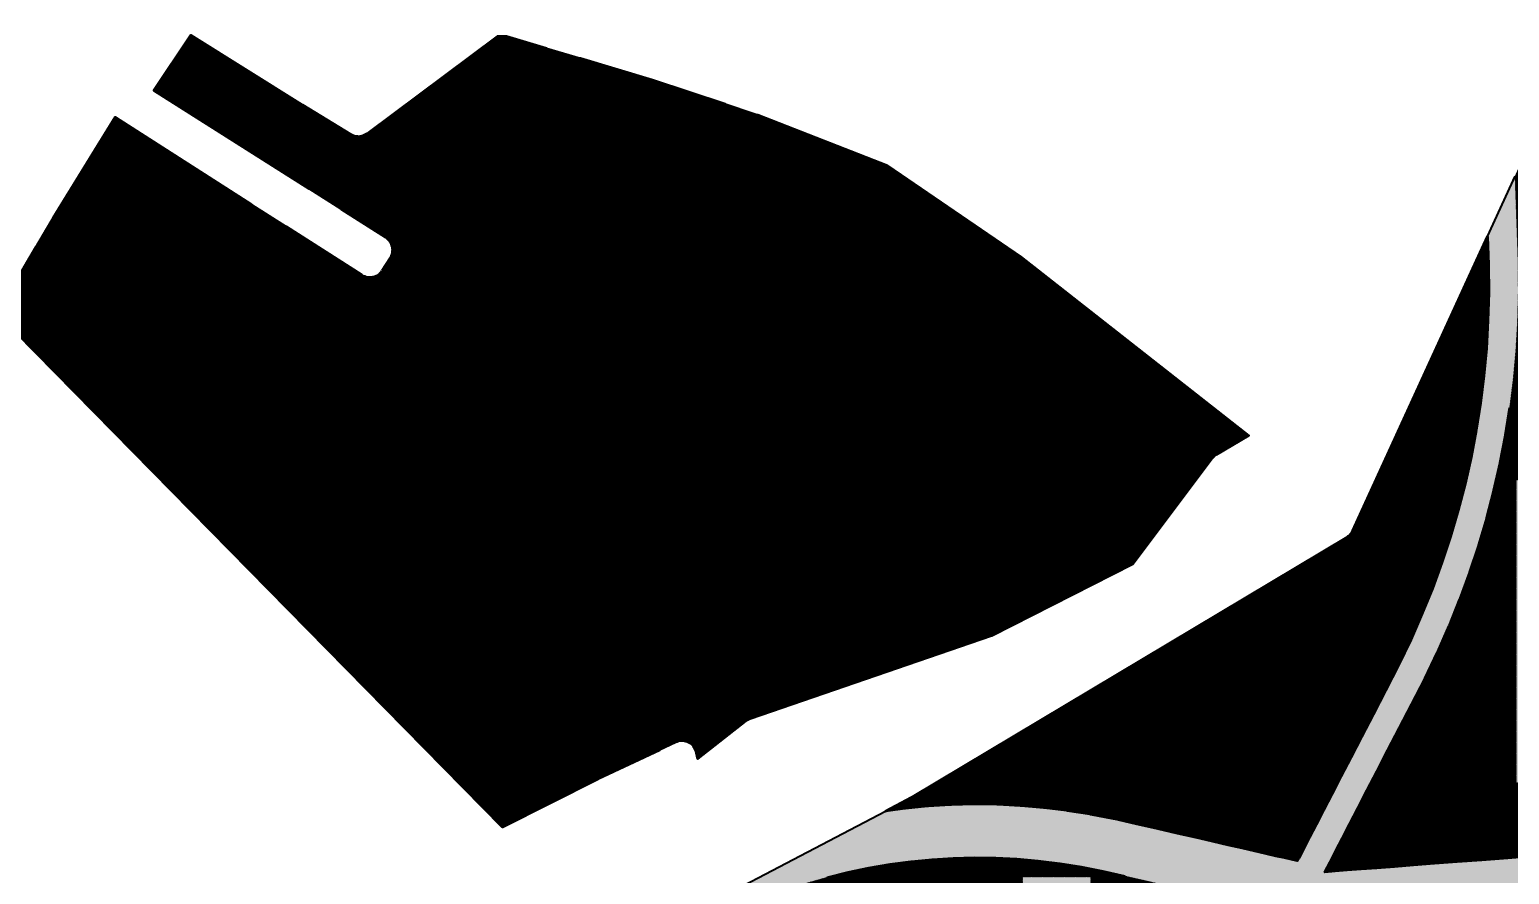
# Model space of a CAD drawing. Header units: metres. Extents: x 729358 to 733474, y 1423022 to 1426173.
# Drawn here: x 729822.1 to 730321.4, y 1425058.4 to 1425343.5 of the extents above; entities that cross this region are included whole.
import ezdxf

# ---------------------------------------------------------------- set-up
doc = ezdxf.new("R2010")
doc.units = ezdxf.units.M
for name, color, linetype in [('BOUNDARY', 7, 'Continuous'), ('GREEN_AREA', 7, 'Continuous'), ('PARCEL_BORDER', 7, 'Continuous'), ('PARCEL_M', 7, 'Continuous'), ('PARCEL_S', 7, 'Continuous'), ('ROADS_LOCAL', 7, 'Continuous')]:
    doc.layers.add(name, color=color, linetype=linetype)

msp = doc.modelspace()

# ---------------------------------------------------------------- hatches: boundary and pattern name
at = {"layer": 'BOUNDARY', "true_color": 0xdcdcdc}
h = msp.add_hatch(dxfattribs=at)
h.set_pattern_fill('SOLID')
h.paths.add_polyline_path([(731147.16, 1424721.86), (731256.16, 1424608.75), (731244.45, 1424320.13), (731216.28, 1423762.84), (731085.59, 1423834.2), (731085.45, 1423834.27), (731029.37, 1423862.74), (731029.22, 1423862.81), (730813.25, 1423963.61), (730747.11, 1423994.49), (730747.07, 1423994.51), (730733.5, 1424000.7), (730660.17, 1424039.15), (730617.42, 1424061.56), (730529.44, 1424109.24), (730310.18, 1424230.03), (730192.73, 1424303.57), (730172.54, 1424316.68), (730172.45, 1424316.74), (729875.07, 1424500.8), (729806.43, 1424543.45), (729687.49, 1424617.38), (729569.32, 1424690.82), (729612.42, 1424741.31), (729675.47, 1424785.2), (729675.56, 1424785.27), (729762.88, 1424849.07), (729816.98, 1424888.6), (729996.73, 1425019.9), (730119.82, 1425084.44), (730120.07, 1425084.58), (730266.65, 1425172.21), (730267.07, 1425172.49), (730267.45, 1425172.81), (730267.81, 1425173.17), (730268.12, 1425173.56), (730268.4, 1425173.98), (730268.63, 1425174.42), (730359.38, 1425372.62), (730359.55, 1425373.05), (730359.68, 1425373.49), (730359.77, 1425373.93), (730395.3, 1425601.1), (730395.35, 1425601.52), (730395.36, 1425601.94), (730395.34, 1425602.37), (730390.26, 1425652.75), (730458.22, 1425806.03), (730647.82, 1425710.72), (730656.83, 1425706.19), (730670.25, 1425699.44), (730680.5, 1425694.29), (730680.96, 1425694.09), (730681.44, 1425693.93), (730681.93, 1425693.82), (730682.43, 1425693.77), (730682.94, 1425693.76), (730683.44, 1425693.81), (730683.94, 1425693.9), (730684.42, 1425694.05), (730684.89, 1425694.24), (730685.33, 1425694.48), (730685.75, 1425694.77), (730686.14, 1425695.09), (730686.49, 1425695.45), (730686.81, 1425695.85), (730687.08, 1425696.27), (730728.18, 1425768.01), (730728.19, 1425768.02), (730769.13, 1425840.14), (730805.64, 1425904.46), (731213.98, 1425663.18), (731130.61, 1425526.56), (731130.37, 1425526.13), (731130.18, 1425525.67), (731130.04, 1425525.2), (731129.94, 1425524.72), (731129.89, 1425524.23), (731129.88, 1425523.74), (731129.93, 1425523.25), (731130.02, 1425522.76), (731130.16, 1425522.29), (731130.35, 1425521.83), (731130.58, 1425521.4), (731130.85, 1425520.99), (731131.17, 1425520.61), (731131.51, 1425520.26), (731131.9, 1425519.94), (731132.31, 1425519.67), (731180.61, 1425490.69), (731133.33, 1425350.71), (731133.22, 1425350.34), (731133.14, 1425349.98), (731105.49, 1425193.29), (731092.66, 1425120.94), (731092.59, 1425120.23), (731084.29, 1424870.04), (731084.29, 1424869.91), (731083.66, 1424789.99), (731083.68, 1424789.51), (731083.74, 1424789.03), (731083.86, 1424788.56), (731084.01, 1424788.11), (731084.21, 1424787.67), (731084.46, 1424787.25), (731084.74, 1424786.85), (731085.05, 1424786.49), (731147.16, 1424721.86), (731147.16, 1424721.86)])
h = msp.add_hatch(dxfattribs=at)
h.set_pattern_fill('SOLID')
h.paths.add_polyline_path([(730032.35, 1425326.54), (730066.88, 1425315.09), (730111.54, 1425297.58), (730156.72, 1425266.85), (730233.54, 1425206.55), (730222.52, 1425200.03), (730222.11, 1425199.76), (730221.73, 1425199.45), (730221.38, 1425199.11), (730221.06, 1425198.73), (730194.29, 1425163.11), (730146.64, 1425138.92), (730065.23, 1425110.87), (730064.73, 1425110.66), (730064.24, 1425110.4), (730063.79, 1425110.09), (730047.56, 1425097.44), (730047.13, 1425099.42), (730047, 1425099.9), (730046.83, 1425100.36), (730046.6, 1425100.81), (730046.34, 1425101.23), (730046.03, 1425101.62), (730045.69, 1425101.98), (730045.31, 1425102.31), (730044.9, 1425102.59), (730044.46, 1425102.84), (730044.01, 1425103.03), (730043.53, 1425103.19), (730043.05, 1425103.29), (730042.55, 1425103.35), (730042.05, 1425103.35), (730041.56, 1425103.31), (730041.07, 1425103.21), (730040.59, 1425103.07), (730040.13, 1425102.88), (730013.98, 1425090.65), (730013.84, 1425090.59), (729981.67, 1425074.31), (729811.02, 1425247.83), (729829.42, 1425278.9), (729851.03, 1425313.9), (729934.22, 1425260.69), (729934.65, 1425260.44), (729935.09, 1425260.24), (729935.55, 1425260.09), (729936.03, 1425259.98), (729936.51, 1425259.91), (729937, 1425259.9), (729937.49, 1425259.93), (729937.97, 1425260.01), (729938.44, 1425260.14), (729938.9, 1425260.31), (729939.34, 1425260.52), (729939.75, 1425260.78), (729940.14, 1425261.08), (729940.5, 1425261.41), (729940.82, 1425261.78), (729941.11, 1425262.17), (729943.82, 1425266.34), (729944.07, 1425266.77), (729944.28, 1425267.22), (729944.44, 1425267.69), (729944.55, 1425268.17), (729944.61, 1425268.66), (729944.63, 1425269.15), (729944.6, 1425269.64), (729944.52, 1425270.13), (729944.39, 1425270.61), (729944.21, 1425271.07), (729943.99, 1425271.51), (729943.73, 1425271.93), (729943.43, 1425272.32), (729943.09, 1425272.68), (729942.71, 1425273), (729942.31, 1425273.29), (729864.05, 1425322.99), (729876.47, 1425341.66), (729914.1, 1425318.14), (729914.15, 1425318.12), (729930.37, 1425308.2), (729930.8, 1425307.97), (729931.26, 1425307.77), (729931.73, 1425307.63), (729932.22, 1425307.53), (729932.71, 1425307.48), (729933.21, 1425307.47), (729933.7, 1425307.52), (729934.19, 1425307.62), (729934.66, 1425307.76), (729935.12, 1425307.95), (729935.56, 1425308.19), (729935.97, 1425308.46), (729979.97, 1425341.32), (729983, 1425341.31), (730032.35, 1425326.54)])
at = {"layer": 'GREEN_AREA', "true_color": 0x96c896}
h = msp.add_hatch(dxfattribs=at)
h.set_pattern_fill('SOLID')
h.paths.add_polyline_path([(730379.87, 1425363.15), (730384.45, 1425364.12), (730389.04, 1425364.87), (730393.63, 1425365.42), (730398.25, 1425365.75), (730402.87, 1425365.87), (730407.52, 1425365.78), (730412.19, 1425365.49), (730416.88, 1425364.97), (730421.6, 1425364.25), (730426.35, 1425363.31), (730431.12, 1425362.16), (730436.1, 1425360.74), (730440.93, 1425359.36), (730445.44, 1425358.07), (730449.63, 1425356.87), (730453.5, 1425355.77), (730457.04, 1425354.76), (730460.26, 1425353.84), (730463.16, 1425353.01), (730465.74, 1425352.28), (730468, 1425351.63), (730469.93, 1425351.08), (730471.29, 1425350.69), (730471.18, 1425349.81), (730470.82, 1425346.77), (730470.41, 1425343.29), (730469.95, 1425339.38), (730469.43, 1425335.03), (730468.86, 1425330.24), (730468.25, 1425325.03), (730467.58, 1425319.37), (730466.85, 1425313.29), (730466.08, 1425306.76), (730465.26, 1425299.81), (730465.24, 1425299.61), (730464.7, 1425292.72), (730464.69, 1425292.51), (730464.44, 1425285.69), (730464.44, 1425285.47), (730464.48, 1425278.72), (730464.48, 1425278.5), (730464.81, 1425271.81), (730464.83, 1425271.59), (730465.44, 1425264.97), (730465.47, 1425264.75), (730466.37, 1425258.19), (730466.41, 1425257.97), (730467.6, 1425251.48), (730467.65, 1425251.26), (730469.13, 1425244.83), (730469.18, 1425244.61), (730470.95, 1425238.25), (730471.02, 1425238.04), (730473.08, 1425231.75), (730473.15, 1425231.54), (730475.5, 1425225.31), (730475.58, 1425225.11), (730478.21, 1425218.95), (730478.3, 1425218.75), (730481.22, 1425212.66), (730481.32, 1425212.47), (730484.53, 1425206.44), (730484.63, 1425206.26), (730488.13, 1425200.3), (730488.23, 1425200.13), (730492.02, 1425194.24), (730495.57, 1425188.71), (730498.88, 1425183.55), (730501.96, 1425178.77), (730504.8, 1425174.35), (730507.4, 1425170.29), (730509.77, 1425166.61), (730511.9, 1425163.29), (730513.8, 1425160.35), (730515.45, 1425157.77), (730516.38, 1425156.32), (730516.33, 1425156.21), (730516.03, 1425155.38), (730515.81, 1425154.53), (730515.68, 1425153.66), (730515.63, 1425152.77), (730515.64, 1425152.48), (730514.51, 1425151.67), (730511.62, 1425149.61), (730508.25, 1425147.22), (730504.4, 1425144.48), (730500.07, 1425141.39), (730495.26, 1425137.97), (730489.97, 1425134.2), (730484.19, 1425130.09), (730477.93, 1425125.64), (730471.2, 1425120.84), (730463.98, 1425115.7), (730456.34, 1425110.27), (730448.67, 1425105.17), (730440.9, 1425100.38), (730433.02, 1425095.87), (730425.04, 1425091.66), (730416.95, 1425087.74), (730408.77, 1425084.12), (730400.47, 1425080.78), (730392.07, 1425077.74), (730383.57, 1425074.99), (730374.96, 1425072.54), (730366.24, 1425070.37), (730357.41, 1425068.5), (730348.48, 1425066.91), (730339.43, 1425065.62), (730330.28, 1425064.62), (730320.93, 1425063.91), (730312.1, 1425063.24), (730303.85, 1425062.61), (730296.2, 1425062.02), (730289.13, 1425061.48), (730282.65, 1425060.99), (730276.76, 1425060.54), (730271.46, 1425060.13), (730266.74, 1425059.77), (730262.62, 1425059.46), (730259.19, 1425059.2), (730259.25, 1425059.32), (730260.93, 1425062.55), (730262.88, 1425066.32), (730265.11, 1425070.63), (730267.62, 1425075.48), (730270.4, 1425080.87), (730273.47, 1425086.8), (730276.82, 1425093.27), (730280.44, 1425100.28), (730284.34, 1425107.82), (730288.52, 1425115.9), (730292.98, 1425124.53), (730293.05, 1425124.67), (730297.21, 1425133.36), (730297.28, 1425133.5), (730301.14, 1425142.26), (730301.2, 1425142.4), (730304.76, 1425151.23), (730304.82, 1425151.38), (730308.08, 1425160.27), (730308.13, 1425160.42), (730311.09, 1425169.38), (730311.14, 1425169.54), (730313.8, 1425178.56), (730313.84, 1425178.72), (730316.2, 1425187.82), (730316.24, 1425187.98), (730318.3, 1425197.14), (730318.33, 1425197.3), (730320.09, 1425206.53), (730320.12, 1425206.69), (730321.58, 1425215.99), (730321.6, 1425216.15), (730322.76, 1425225.51), (730322.78, 1425225.67), (730323.64, 1425235.11), (730323.65, 1425235.27), (730324.21, 1425244.77), (730324.21, 1425244.92), (730324.47, 1425254.49), (730324.47, 1425254.65), (730324.43, 1425264.28), (730324.43, 1425264.44), (730324.09, 1425274.14), (730323.77, 1425283.23), (730323.47, 1425291.72), (730323.39, 1425294.02), (730349.87, 1425351.85), (730352.31, 1425352.94), (730356.89, 1425355.01), (730361.61, 1425357.13), (730366.17, 1425358.96), (730370.74, 1425360.57), (730375.3, 1425361.97), (730379.87, 1425363.15)])
h.paths.add_polyline_path([(730368.14, 1425203.37), (730368.14, 1425106.72), (730404.82, 1425106.72), (730404.82, 1425203.37), (730368.14, 1425203.37)])
h.paths.add_polyline_path([(730405.36, 1425333.9), (730405.36, 1425228.12), (730405.36, 1425124.96), (730443.22, 1425124.96), (730443.22, 1425228.12), (730445.72, 1425228.12), (730445.72, 1425333.9), (730405.36, 1425333.9)])
h.paths.add_polyline_path([(730323.76, 1425191.58), (730323.76, 1425146.43), (730323.76, 1425089.33), (730345.14, 1425089.33), (730345.14, 1425146.43), (730350.43, 1425146.43), (730350.43, 1425191.58), (730323.76, 1425191.58)])
h.paths.add_polyline_path([(730372.56, 1425250.18), (730381.28, 1425250.18), (730381.28, 1425293.45), (730371.88, 1425293.45), (730371.88, 1425342.4), (730345.97, 1425342.4), (730345.97, 1425293.45), (730345.97, 1425250.18), (730345.97, 1425206.04), (730372.56, 1425206.04), (730372.56, 1425250.18)])
h.paths.add_polyline_path([(730447.28, 1425125.56), (730470.06, 1425125.56), (730470.06, 1425183.95), (730447.28, 1425183.95), (730447.28, 1425125.56)])
h = msp.add_hatch(dxfattribs=at)
h.set_pattern_fill('SOLID')
h.paths.add_polyline_path([(729935.97, 1425308.46), (729979.97, 1425341.32), (729983, 1425341.31), (729996.48, 1425337.28), (729996.16, 1425337.02), (729988.9, 1425331.06), (729981.23, 1425324.77), (729973.51, 1425318.95), (729965.65, 1425313.54), (729957.66, 1425308.52), (729949.54, 1425303.92), (729941.28, 1425299.71), (729932.89, 1425295.9), (729924.36, 1425292.49), (729916.42, 1425289.73), (729864.05, 1425322.99), (729876.47, 1425341.66), (729914.1, 1425318.14), (729914.15, 1425318.12), (729930.37, 1425308.2), (729930.8, 1425307.97), (729931.26, 1425307.77), (729931.73, 1425307.63), (729932.22, 1425307.53), (729932.71, 1425307.48), (729933.21, 1425307.47), (729933.7, 1425307.52), (729934.19, 1425307.62), (729934.66, 1425307.76), (729935.12, 1425307.95), (729935.56, 1425308.19), (729935.97, 1425308.46)])
h = msp.add_hatch(dxfattribs=at)
h.set_pattern_fill('SOLID')
h.paths.add_polyline_path([(729944.44, 1425267.69), (729944.55, 1425268.17), (729944.61, 1425268.66), (729944.63, 1425269.15), (729944.6, 1425269.64), (729944.52, 1425270.13), (729944.39, 1425270.61), (729944.21, 1425271.07), (729943.99, 1425271.51), (729943.73, 1425271.93), (729943.43, 1425272.32), (729943.09, 1425272.68), (729942.71, 1425273), (729942.31, 1425273.29), (729927.2, 1425282.89), (729927.75, 1425283.08), (729927.97, 1425283.16), (729936.71, 1425286.66), (729936.92, 1425286.74), (729945.52, 1425290.65), (729945.72, 1425290.75), (729954.18, 1425295.06), (729954.38, 1425295.16), (729962.69, 1425299.88), (729962.88, 1425300), (729971.06, 1425305.12), (729971.24, 1425305.24), (729979.27, 1425310.78), (729979.44, 1425310.9), (729987.33, 1425316.85), (729987.49, 1425316.98), (729995.24, 1425323.33), (730002.5, 1425329.29), (730008.03, 1425333.82), (730032.35, 1425326.54), (730056.83, 1425318.43), (730058.18, 1425311.92), (730060.17, 1425302.4), (730062.29, 1425292.19), (730064.54, 1425281.4), (730066.34, 1425270.75), (730067.72, 1425260.15), (730068.67, 1425249.61), (730069.2, 1425239.13), (730069.3, 1425228.69), (730068.97, 1425218.31), (730068.22, 1425207.97), (730067.05, 1425197.68), (730065.45, 1425187.45), (730063.43, 1425177.26), (730060.99, 1425167.11), (730058.11, 1425157.01), (730054.81, 1425146.95), (730051.09, 1425136.94), (730046.93, 1425126.97), (730042.31, 1425116.96), (730037.95, 1425107.5), (730034.63, 1425100.31), (730013.98, 1425090.65), (730013.84, 1425090.59), (729981.67, 1425074.31), (729811.02, 1425247.83), (729824.19, 1425270.06), (729831.57, 1425269.92), (729840.96, 1425269.75), (729850.98, 1425269.57), (729851.18, 1425269.57), (729861.06, 1425269.79), (729861.27, 1425269.8), (729871.01, 1425270.43), (729871.22, 1425270.45), (729880.82, 1425271.49), (729881.03, 1425271.52), (729890.49, 1425272.97), (729890.71, 1425273.01), (729900.02, 1425274.87), (729900.24, 1425274.92), (729908.7, 1425277.01), (729934.22, 1425260.69), (729934.65, 1425260.44), (729935.09, 1425260.24), (729935.55, 1425260.09), (729936.03, 1425259.98), (729936.51, 1425259.91), (729937, 1425259.9), (729937.49, 1425259.93), (729937.97, 1425260.01), (729938.44, 1425260.14), (729938.9, 1425260.31), (729939.34, 1425260.52), (729939.75, 1425260.78), (729940.14, 1425261.08), (729940.5, 1425261.41), (729940.82, 1425261.78), (729941.11, 1425262.17), (729943.82, 1425266.34), (729944.07, 1425266.77), (729944.28, 1425267.22), (729944.44, 1425267.69)])
h.paths.add_polyline_path([(729982.71, 1425130.01), (730035.61, 1425130.01), (730035.61, 1425217.96), (729982.71, 1425217.96), (729982.71, 1425130.01)])
h.paths.add_polyline_path([(729861.99, 1425254.95), (729861.99, 1425207.99), (729889.48, 1425207.99), (729889.48, 1425254.95), (729861.99, 1425254.95)])
h.paths.add_polyline_path([(729908.55, 1425271.36), (729889.78, 1425271.36), (729889.78, 1425218.95), (729908.55, 1425218.95), (729908.55, 1425271.36)])
h.paths.add_polyline_path([(729978.61, 1425239.1), (729978.61, 1425291.54), (729958.15, 1425291.54), (729958.15, 1425239.1), (729978.61, 1425239.1)])
h.paths.add_polyline_path([(729979.83, 1425248.28), (730009.24, 1425248.28), (730009.24, 1425284.1), (729979.83, 1425284.1), (729979.83, 1425248.28)])
h.paths.add_polyline_path([(730029.95, 1425287.91), (730029.95, 1425241.17), (730058.85, 1425241.17), (730058.85, 1425287.91), (730029.95, 1425287.91)])
h = msp.add_hatch(dxfattribs=at)
h.set_pattern_fill('SOLID')
h.paths.add_polyline_path([(729841.14, 1425279.75), (729831.75, 1425279.92), (729830.07, 1425279.95), (729851.03, 1425313.9), (729897.03, 1425284.47), (729888.86, 1425282.84), (729879.63, 1425281.42), (729870.25, 1425280.41), (729860.73, 1425279.79), (729851.06, 1425279.57), (729841.14, 1425279.75)])
h = msp.add_hatch(dxfattribs=at)
h.set_pattern_fill('SOLID')
h.paths.add_polyline_path([(730222.52, 1425200.03), (730222.11, 1425199.76), (730221.73, 1425199.45), (730221.38, 1425199.11), (730221.06, 1425198.73), (730194.29, 1425163.11), (730146.64, 1425138.92), (730065.23, 1425110.87), (730064.73, 1425110.66), (730064.24, 1425110.4), (730063.79, 1425110.09), (730047.56, 1425097.44), (730047.13, 1425099.42), (730047, 1425099.9), (730046.83, 1425100.36), (730046.6, 1425100.81), (730046.34, 1425101.23), (730046.17, 1425101.45), (730047.02, 1425103.31), (730051.39, 1425112.77), (730056.05, 1425122.87), (730056.13, 1425123.04), (730060.36, 1425133.18), (730060.43, 1425133.36), (730064.22, 1425143.56), (730064.28, 1425143.74), (730067.65, 1425153.99), (730067.7, 1425154.18), (730070.63, 1425164.47), (730070.68, 1425164.67), (730073.18, 1425175.01), (730073.22, 1425175.21), (730075.28, 1425185.6), (730075.32, 1425185.8), (730076.95, 1425196.24), (730076.98, 1425196.45), (730078.17, 1425206.94), (730078.19, 1425207.15), (730078.95, 1425217.69), (730078.96, 1425217.89), (730079.29, 1425228.48), (730079.3, 1425228.68), (730079.19, 1425239.32), (730079.19, 1425239.53), (730078.65, 1425250.21), (730078.64, 1425250.41), (730077.67, 1425261.15), (730077.65, 1425261.34), (730076.25, 1425272.13), (730076.22, 1425272.32), (730074.38, 1425283.16), (730074.35, 1425283.34), (730072.08, 1425294.23), (730069.96, 1425304.43), (730067.97, 1425313.96), (730067.81, 1425314.73), (730111.54, 1425297.58), (730156.72, 1425266.85), (730233.54, 1425206.55), (730222.52, 1425200.03)])
h.paths.add_polyline_path([(730092.17, 1425162.23), (730133.39, 1425162.23), (730133.39, 1425253.28), (730092.17, 1425253.28), (730092.17, 1425162.23)])
h = msp.add_hatch(dxfattribs=at)
h.set_pattern_fill('SOLID')
h.paths.add_polyline_path([(730117.64, 1425080.66), (730117.31, 1425080.62), (730110.89, 1425079.76), (730119.82, 1425084.44), (730120.07, 1425084.58), (730266.65, 1425172.21), (730267.07, 1425172.49), (730267.45, 1425172.81), (730267.81, 1425173.17), (730268.12, 1425173.56), (730268.4, 1425173.98), (730268.63, 1425174.42), (730314.1, 1425273.73), (730314.43, 1425264.16), (730314.47, 1425254.68), (730314.22, 1425245.27), (730313.67, 1425235.93), (730312.83, 1425226.66), (730311.69, 1425217.46), (730310.25, 1425208.32), (730308.52, 1425199.25), (730306.5, 1425190.25), (730304.18, 1425181.31), (730301.57, 1425172.44), (730298.66, 1425163.63), (730295.45, 1425154.89), (730291.95, 1425146.22), (730288.16, 1425137.6), (730284.07, 1425129.05), (730279.64, 1425120.5), (730275.46, 1425112.41), (730271.56, 1425104.87), (730267.93, 1425097.86), (730264.59, 1425091.4), (730261.52, 1425085.47), (730258.73, 1425080.08), (730256.23, 1425075.23), (730254, 1425070.92), (730252.04, 1425067.14), (730250.37, 1425063.91), (730249.87, 1425062.94), (730249.8, 1425062.96), (730247.9, 1425063.39), (730245.53, 1425063.94), (730242.68, 1425064.59), (730239.36, 1425065.35), (730235.56, 1425066.22), (730231.29, 1425067.2), (730226.55, 1425068.29), (730221.33, 1425069.49), (730215.63, 1425070.8), (730209.46, 1425072.22), (730202.82, 1425073.74), (730195.7, 1425075.37), (730188.11, 1425077.12), (730187.81, 1425077.18), (730180.24, 1425078.65), (730179.93, 1425078.7), (730172.37, 1425079.9), (730172.05, 1425079.94), (730164.51, 1425080.86), (730164.19, 1425080.9), (730156.66, 1425081.54), (730156.34, 1425081.57), (730148.83, 1425081.94), (730148.5, 1425081.95), (730141.01, 1425082.05), (730140.68, 1425082.05), (730133.2, 1425081.87), (730132.87, 1425081.86), (730125.41, 1425081.41), (730125.08, 1425081.38), (730117.64, 1425080.66)])
h = msp.add_hatch(dxfattribs=at)
h.set_pattern_fill('SOLID')
h.paths.add_polyline_path([(730247.16, 1425030.18), (730248.32, 1425025.48), (730249.61, 1425020.3), (730251.01, 1425014.65), (730252.53, 1425008.53), (730254.17, 1425001.94), (730255.92, 1424994.88), (730257.79, 1424987.36), (730259.64, 1424979.84), (730261.48, 1424972.32), (730263.3, 1424964.8), (730265.11, 1424957.27), (730266.91, 1424949.74), (730268.69, 1424942.21), (730270.46, 1424934.67), (730272.22, 1424927.13), (730273.96, 1424919.59), (730275.69, 1424912.04), (730277.4, 1424904.49), (730279.1, 1424896.94), (730280.79, 1424889.38), (730282.46, 1424881.82), (730284.12, 1424874.26), (730285.77, 1424866.68), (730287.31, 1424859.58), (730288.75, 1424852.94), (730290.09, 1424846.78), (730291.33, 1424841.1), (730292.46, 1424835.88), (730293.5, 1424831.14), (730293.97, 1424828.98), (730293.22, 1424828.43), (730291.65, 1424827.01), (730290.23, 1424825.44), (730288.97, 1424823.73), (730287.88, 1424821.92), (730286.97, 1424820), (730286.26, 1424818), (730285.74, 1424815.95), (730285.69, 1424815.62), (730279.99, 1424815.32), (730273.33, 1424814.96), (730265.92, 1424814.57), (730257.77, 1424814.14), (730248.88, 1424813.67), (730239.25, 1424813.16), (730228.88, 1424812.61), (730217.77, 1424812.02), (730205.96, 1424811.4), (730194.2, 1424810.97), (730182.47, 1424810.75), (730170.75, 1424810.72), (730159.04, 1424810.88), (730147.36, 1424811.25), (730135.69, 1424811.81), (730124.03, 1424812.57), (730112.4, 1424813.53), (730100.77, 1424814.68), (730089.17, 1424816.03), (730077.58, 1424817.58), (730066.01, 1424819.33), (730054.45, 1424821.27), (730042.91, 1424823.41), (730031.38, 1424825.75), (730019.83, 1424828.3), (730008.96, 1424830.69), (729998.82, 1424832.93), (729989.4, 1424835), (729980.71, 1424836.92), (729972.74, 1424838.67), (729965.5, 1424840.27), (729958.98, 1424841.71), (729953.18, 1424842.98), (729948.11, 1424844.1), (729943.76, 1424845.06), (729940.14, 1424845.86), (729938.1, 1424846.31), (729938.36, 1424847.19), (729939.05, 1424849.6), (729939.86, 1424852.4), (729940.79, 1424855.6), (729941.83, 1424859.21), (729942.99, 1424863.21), (729944.26, 1424867.62), (729945.65, 1424872.43), (729947.15, 1424877.63), (729948.77, 1424883.24), (729950.5, 1424889.25), (729952.34, 1424895.63), (729954.26, 1424901.94), (729956.25, 1424908.22), (729958.33, 1424914.47), (729960.48, 1424920.68), (729962.72, 1424926.86), (729965.03, 1424933.01), (729967.43, 1424939.12), (729969.91, 1424945.2), (729972.46, 1424951.25), (729975.1, 1424957.27), (729977.82, 1424963.25), (729980.62, 1424969.2), (729983.51, 1424975.12), (729986.47, 1424981), (729989.51, 1424986.85), (729992.65, 1424992.7), (729995.61, 1424998.21), (729998.37, 1425003.36), (730000.93, 1425008.13), (730003.3, 1425012.54), (730005.47, 1425016.58), (730007.44, 1425020.25), (730009.21, 1425023.56), (730010.79, 1425026.5), (730011.37, 1425027.58), (730022.39, 1425033.36), (730024.58, 1425034.15), (730027.78, 1425035.3), (730031.45, 1425036.62), (730035.57, 1425038.11), (730040.15, 1425039.76), (730045.19, 1425041.58), (730050.68, 1425043.56), (730056.64, 1425045.71), (730063.05, 1425048.02), (730069.92, 1425050.5), (730077.1, 1425053.09), (730084.15, 1425055.36), (730091.21, 1425057.37), (730098.28, 1425059.11), (730105.35, 1425060.59), (730112.44, 1425061.81), (730119.54, 1425062.76), (730126.66, 1425063.45), (730133.79, 1425063.88), (730140.94, 1425064.05), (730148.1, 1425063.95), (730155.28, 1425063.6), (730162.49, 1425062.98), (730169.71, 1425062.1), (730176.96, 1425060.95), (730184.23, 1425059.54), (730191.68, 1425057.83), (730198.79, 1425056.2), (730205.44, 1425054.67), (730211.61, 1425053.26), (730217.3, 1425051.95), (730222.52, 1425050.75), (730227.26, 1425049.66), (730231.54, 1425048.68), (730235.33, 1425047.81), (730238.65, 1425047.05), (730241.5, 1425046.39), (730243.23, 1425046), (730243.65, 1425044.3), (730244.35, 1425041.48), (730245.17, 1425038.18), (730246.1, 1425034.42), (730247.16, 1425030.18)])
h.paths.add_polyline_path([(730070.94, 1425028.97), (730070.94, 1424913.84), (730135.18, 1424913.84), (730135.18, 1425028.97), (730070.94, 1425028.97)])
h.paths.add_polyline_path([(729988.43, 1424944.16), (729988.43, 1424863.52), (730033.73, 1424863.52), (730033.73, 1424944.16), (729988.43, 1424944.16)])
h.paths.add_polyline_path([(730196.33, 1424874.33), (730244.8, 1424874.33), (730244.8, 1424954.23), (730241.26, 1424954.23), (730241.26, 1425037.88), (730196.33, 1425037.88), (730196.33, 1424954.23), (730196.33, 1424874.33)])
h.paths.add_polyline_path([(729984.9, 1424888.38), (729960.26, 1424888.38), (729960.26, 1424848.7), (729984.9, 1424848.7), (729984.9, 1424888.38)])
h.paths.add_polyline_path([(730030.28, 1424944.27), (730030.28, 1424980.87), (730003.58, 1424980.87), (730003.58, 1424944.27), (730030.28, 1424944.27)])
h.paths.add_polyline_path([(730043.15, 1424847.76), (730065.15, 1424847.76), (730065.15, 1424891.74), (730043.15, 1424891.74), (730043.15, 1424847.76)])
h.paths.add_polyline_path([(730090.63, 1424893.62), (730090.63, 1424840.32), (730117.83, 1424840.32), (730117.83, 1424893.62), (730090.63, 1424893.62)])
h.paths.add_polyline_path([(730180.25, 1425057.59), (730157.16, 1425057.59), (730157.16, 1425003.23), (730180.25, 1425003.23), (730180.25, 1425057.59)])
at = {"layer": 'PARCEL_M', "true_color": 0xc8dcff}
h = msp.add_hatch(dxfattribs=at)
h.set_pattern_fill('SOLID')
h.paths.add_polyline_path([(730133.39, 1425162.23), (730133.39, 1425253.28), (730092.17, 1425253.28), (730092.17, 1425162.23), (730133.39, 1425162.23)])
h = msp.add_hatch(dxfattribs=at)
h.set_pattern_fill('SOLID')
h.paths.add_polyline_path([(730035.61, 1425130.01), (730035.61, 1425217.96), (729982.71, 1425217.96), (729982.71, 1425130.01), (730035.61, 1425130.01)])
at = {"layer": 'PARCEL_S', "true_color": 0xffc8c8}
h = msp.add_hatch(dxfattribs=at)
h.set_pattern_fill('SOLID')
h.paths.add_polyline_path([(729978.61, 1425239.1), (729978.61, 1425291.54), (729958.15, 1425291.54), (729958.15, 1425239.1), (729978.61, 1425239.1)])
h = msp.add_hatch(dxfattribs=at)
h.set_pattern_fill('SOLID')
h.paths.add_polyline_path([(730058.85, 1425241.17), (730058.85, 1425287.91), (730029.95, 1425287.91), (730029.95, 1425241.17), (730058.85, 1425241.17)])
h = msp.add_hatch(dxfattribs=at)
h.set_pattern_fill('SOLID')
h.paths.add_polyline_path([(730009.24, 1425248.28), (730009.24, 1425284.1), (729979.83, 1425284.1), (729979.83, 1425248.28), (730009.24, 1425248.28)])
h = msp.add_hatch(dxfattribs=at)
h.set_pattern_fill('SOLID')
h.paths.add_polyline_path([(729908.55, 1425218.95), (729908.55, 1425271.36), (729889.78, 1425271.36), (729889.78, 1425218.95), (729908.55, 1425218.95)])
h = msp.add_hatch(dxfattribs=at)
h.set_pattern_fill('SOLID')
h.paths.add_polyline_path([(729889.48, 1425207.99), (729889.48, 1425254.95), (729861.99, 1425254.95), (729861.99, 1425207.99), (729889.48, 1425207.99)])
at = {"layer": 'ROADS_LOCAL', "true_color": 0x999999}
h = msp.add_hatch(dxfattribs=at)
h.set_pattern_fill('SOLID')
h.paths.add_polyline_path([(730002.5, 1425329.29), (729995.24, 1425323.33), (729987.49, 1425316.98), (729987.33, 1425316.85), (729979.44, 1425310.9), (729979.27, 1425310.78), (729971.24, 1425305.24), (729971.06, 1425305.12), (729962.88, 1425300), (729962.69, 1425299.88), (729954.38, 1425295.16), (729954.18, 1425295.06), (729945.72, 1425290.75), (729945.52, 1425290.65), (729936.92, 1425286.74), (729936.71, 1425286.66), (729927.97, 1425283.16), (729927.75, 1425283.08), (729927.2, 1425282.89), (729916.42, 1425289.73), (729924.36, 1425292.49), (729932.89, 1425295.9), (729941.28, 1425299.71), (729949.54, 1425303.92), (729957.66, 1425308.52), (729965.65, 1425313.54), (729973.51, 1425318.95), (729981.23, 1425324.77), (729988.9, 1425331.06), (729996.16, 1425337.02), (729996.48, 1425337.28), (730008.03, 1425333.82), (730002.5, 1425329.29)])
h = msp.add_hatch(dxfattribs=at)
h.set_pattern_fill('SOLID')
h.paths.add_polyline_path([(730037.95, 1425107.5), (730042.31, 1425116.96), (730046.93, 1425126.97), (730051.09, 1425136.94), (730054.81, 1425146.95), (730058.11, 1425157.01), (730060.99, 1425167.11), (730063.43, 1425177.26), (730065.45, 1425187.45), (730067.05, 1425197.68), (730068.22, 1425207.97), (730068.97, 1425218.31), (730069.3, 1425228.69), (730069.2, 1425239.13), (730068.67, 1425249.61), (730067.72, 1425260.15), (730066.34, 1425270.75), (730064.54, 1425281.4), (730062.29, 1425292.19), (730060.17, 1425302.4), (730058.18, 1425311.92), (730056.83, 1425318.43), (730066.88, 1425315.09), (730067.81, 1425314.73), (730067.97, 1425313.96), (730069.96, 1425304.43), (730072.08, 1425294.23), (730074.35, 1425283.34), (730074.38, 1425283.16), (730076.22, 1425272.32), (730076.25, 1425272.13), (730077.65, 1425261.34), (730077.67, 1425261.15), (730078.64, 1425250.41), (730078.65, 1425250.21), (730079.19, 1425239.53), (730079.19, 1425239.32), (730079.3, 1425228.68), (730079.29, 1425228.48), (730078.96, 1425217.89), (730078.95, 1425217.69), (730078.19, 1425207.15), (730078.17, 1425206.94), (730076.98, 1425196.45), (730076.95, 1425196.24), (730075.32, 1425185.8), (730075.28, 1425185.6), (730073.22, 1425175.21), (730073.18, 1425175.01), (730070.68, 1425164.67), (730070.63, 1425164.47), (730067.7, 1425154.18), (730067.65, 1425153.99), (730064.28, 1425143.74), (730064.22, 1425143.56), (730060.43, 1425133.36), (730060.36, 1425133.18), (730056.13, 1425123.04), (730056.05, 1425122.87), (730051.39, 1425112.77), (730047.02, 1425103.31), (730046.17, 1425101.45), (730046.03, 1425101.62), (730045.69, 1425101.98), (730045.31, 1425102.31), (730044.9, 1425102.59), (730044.46, 1425102.84), (730044.01, 1425103.03), (730043.53, 1425103.19), (730043.05, 1425103.29), (730042.55, 1425103.35), (730042.05, 1425103.35), (730041.56, 1425103.31), (730041.07, 1425103.21), (730040.59, 1425103.07), (730040.13, 1425102.88), (730034.63, 1425100.31), (730037.95, 1425107.5)])
h = msp.add_hatch(dxfattribs=at)
h.set_pattern_fill('SOLID')
h.paths.add_polyline_path([(729900.24, 1425274.92), (729900.02, 1425274.87), (729890.71, 1425273.01), (729890.49, 1425272.97), (729881.03, 1425271.52), (729880.82, 1425271.49), (729871.22, 1425270.45), (729871.01, 1425270.43), (729861.27, 1425269.8), (729861.06, 1425269.79), (729851.18, 1425269.57), (729850.98, 1425269.57), (729840.96, 1425269.75), (729831.57, 1425269.92), (729824.19, 1425270.06), (729829.42, 1425278.9), (729830.07, 1425279.95), (729831.75, 1425279.92), (729841.14, 1425279.75), (729851.06, 1425279.57), (729860.73, 1425279.79), (729870.25, 1425280.41), (729879.63, 1425281.42), (729888.86, 1425282.84), (729897.03, 1425284.47), (729908.7, 1425277.01), (729900.24, 1425274.92)])

# ---------------------------------------------------------------- linework, layer by layer
at = {"layer": 'PARCEL_BORDER', "lineweight": 50, "true_color": 0x326432}
for points in [[(729935.97, 1425308.46), (729979.97, 1425341.32), (729983, 1425341.31), (729996.48, 1425337.28), (729996.16, 1425337.02), (729988.9, 1425331.06), (729981.23, 1425324.77), (729973.51, 1425318.95), (729965.65, 1425313.54), (729957.66, 1425308.52), (729949.54, 1425303.92), (729941.28, 1425299.71), (729932.89, 1425295.9), (729924.36, 1425292.49), (729916.42, 1425289.73), (729864.05, 1425322.99), (729876.47, 1425341.66), (729914.1, 1425318.14), (729914.15, 1425318.12), (729930.37, 1425308.2), (729930.8, 1425307.97), (729931.26, 1425307.77), (729931.73, 1425307.63), (729932.22, 1425307.53), (729932.71, 1425307.48), (729933.21, 1425307.47), (729933.7, 1425307.52), (729934.19, 1425307.62), (729934.66, 1425307.76), (729935.12, 1425307.95), (729935.56, 1425308.19), (729935.97, 1425308.46)], [(729944.44, 1425267.69), (729944.55, 1425268.17), (729944.61, 1425268.66), (729944.63, 1425269.15), (729944.6, 1425269.64), (729944.52, 1425270.13), (729944.39, 1425270.61), (729944.21, 1425271.07), (729943.99, 1425271.51), (729943.73, 1425271.93), (729943.43, 1425272.32), (729943.09, 1425272.68), (729942.71, 1425273), (729942.31, 1425273.29), (729927.2, 1425282.89), (729927.75, 1425283.08), (729927.97, 1425283.16), (729936.71, 1425286.66), (729936.92, 1425286.74), (729945.52, 1425290.65), (729945.72, 1425290.75), (729954.18, 1425295.06), (729954.38, 1425295.16), (729962.69, 1425299.88), (729962.88, 1425300), (729971.06, 1425305.12), (729971.24, 1425305.24), (729979.27, 1425310.78), (729979.44, 1425310.9), (729987.33, 1425316.85), (729987.49, 1425316.98), (729995.24, 1425323.33), (730002.5, 1425329.29), (730008.03, 1425333.82), (730032.35, 1425326.54), (730056.83, 1425318.43), (730058.18, 1425311.92), (730060.17, 1425302.4), (730062.29, 1425292.19), (730064.54, 1425281.4), (730066.34, 1425270.75), (730067.72, 1425260.15), (730068.67, 1425249.61), (730069.2, 1425239.13), (730069.3, 1425228.69), (730068.97, 1425218.31), (730068.22, 1425207.97), (730067.05, 1425197.68), (730065.45, 1425187.45), (730063.43, 1425177.26), (730060.99, 1425167.11), (730058.11, 1425157.01), (730054.81, 1425146.95), (730051.09, 1425136.94), (730046.93, 1425126.97), (730042.31, 1425116.96), (730037.95, 1425107.5), (730034.63, 1425100.31), (730013.98, 1425090.65), (730013.84, 1425090.59), (729981.67, 1425074.31), (729811.02, 1425247.83), (729824.19, 1425270.06), (729831.57, 1425269.92), (729840.96, 1425269.75), (729850.98, 1425269.57), (729851.18, 1425269.57), (729861.06, 1425269.79), (729861.27, 1425269.8), (729871.01, 1425270.43), (729871.22, 1425270.45), (729880.82, 1425271.49), (729881.03, 1425271.52), (729890.49, 1425272.97), (729890.71, 1425273.01), (729900.02, 1425274.87), (729900.24, 1425274.92), (729908.7, 1425277.01), (729934.22, 1425260.69), (729934.65, 1425260.44), (729935.09, 1425260.24), (729935.55, 1425260.09), (729936.03, 1425259.98), (729936.51, 1425259.91), (729937, 1425259.9), (729937.49, 1425259.93), (729937.97, 1425260.01), (729938.44, 1425260.14), (729938.9, 1425260.31), (729939.34, 1425260.52), (729939.75, 1425260.78), (729940.14, 1425261.08), (729940.5, 1425261.41), (729940.82, 1425261.78), (729941.11, 1425262.17), (729943.82, 1425266.34), (729944.07, 1425266.77), (729944.28, 1425267.22), (729944.44, 1425267.69)], [(729841.14, 1425279.75), (729831.75, 1425279.92), (729830.07, 1425279.95), (729851.03, 1425313.9), (729897.03, 1425284.47), (729888.86, 1425282.84), (729879.63, 1425281.42), (729870.25, 1425280.41), (729860.73, 1425279.79), (729851.06, 1425279.57), (729841.14, 1425279.75)], [(730222.52, 1425200.03), (730222.11, 1425199.76), (730221.73, 1425199.45), (730221.38, 1425199.11), (730221.06, 1425198.73), (730194.29, 1425163.11), (730146.64, 1425138.92), (730065.23, 1425110.87), (730064.73, 1425110.66), (730064.24, 1425110.4), (730063.79, 1425110.09), (730047.56, 1425097.44), (730047.13, 1425099.42), (730047, 1425099.9), (730046.83, 1425100.36), (730046.6, 1425100.81), (730046.34, 1425101.23), (730046.17, 1425101.45), (730047.02, 1425103.31), (730051.39, 1425112.77), (730056.05, 1425122.87), (730056.13, 1425123.04), (730060.36, 1425133.18), (730060.43, 1425133.36), (730064.22, 1425143.56), (730064.28, 1425143.74), (730067.65, 1425153.99), (730067.7, 1425154.18), (730070.63, 1425164.47), (730070.68, 1425164.67), (730073.18, 1425175.01), (730073.22, 1425175.21), (730075.28, 1425185.6), (730075.32, 1425185.8), (730076.95, 1425196.24), (730076.98, 1425196.45), (730078.17, 1425206.94), (730078.19, 1425207.15), (730078.95, 1425217.69), (730078.96, 1425217.89), (730079.29, 1425228.48), (730079.3, 1425228.68), (730079.19, 1425239.32), (730079.19, 1425239.53), (730078.65, 1425250.21), (730078.64, 1425250.41), (730077.67, 1425261.15), (730077.65, 1425261.34), (730076.25, 1425272.13), (730076.22, 1425272.32), (730074.38, 1425283.16), (730074.35, 1425283.34), (730072.08, 1425294.23), (730069.96, 1425304.43), (730067.97, 1425313.96), (730067.81, 1425314.73), (730111.54, 1425297.58), (730156.72, 1425266.85), (730233.54, 1425206.55), (730222.52, 1425200.03)], [(730117.64, 1425080.66), (730117.31, 1425080.62), (730110.89, 1425079.76), (730119.82, 1425084.44), (730120.07, 1425084.58), (730266.65, 1425172.21), (730267.07, 1425172.49), (730267.45, 1425172.81), (730267.81, 1425173.17), (730268.12, 1425173.56), (730268.4, 1425173.98), (730268.63, 1425174.42), (730314.1, 1425273.73), (730314.43, 1425264.16), (730314.47, 1425254.68), (730314.22, 1425245.27), (730313.67, 1425235.93), (730312.83, 1425226.66), (730311.69, 1425217.46), (730310.25, 1425208.32), (730308.52, 1425199.25), (730306.5, 1425190.25), (730304.18, 1425181.31), (730301.57, 1425172.44), (730298.66, 1425163.63), (730295.45, 1425154.89), (730291.95, 1425146.22), (730288.16, 1425137.6), (730284.07, 1425129.05), (730279.64, 1425120.5), (730275.46, 1425112.41), (730271.56, 1425104.87), (730267.93, 1425097.86), (730264.59, 1425091.4), (730261.52, 1425085.47), (730258.73, 1425080.08), (730256.23, 1425075.23), (730254, 1425070.92), (730252.04, 1425067.14), (730250.37, 1425063.91), (730249.87, 1425062.94), (730249.8, 1425062.96), (730247.9, 1425063.39), (730245.53, 1425063.94), (730242.68, 1425064.59), (730239.36, 1425065.35), (730235.56, 1425066.22), (730231.29, 1425067.2), (730226.55, 1425068.29), (730221.33, 1425069.49), (730215.63, 1425070.8), (730209.46, 1425072.22), (730202.82, 1425073.74), (730195.7, 1425075.37), (730188.11, 1425077.12), (730187.81, 1425077.18), (730180.24, 1425078.65), (730179.93, 1425078.7), (730172.37, 1425079.9), (730172.05, 1425079.94), (730164.51, 1425080.86), (730164.19, 1425080.9), (730156.66, 1425081.54), (730156.34, 1425081.57), (730148.83, 1425081.94), (730148.5, 1425081.95), (730141.01, 1425082.05), (730140.68, 1425082.05), (730133.2, 1425081.87), (730132.87, 1425081.86), (730125.41, 1425081.41), (730125.08, 1425081.38), (730117.64, 1425080.66)]]:
    msp.add_lwpolyline(points, close=True, dxfattribs=at)
at = {"layer": 'PARCEL_BORDER', "lineweight": 40, "true_color": 0x323232}
for points in [[(730002.5, 1425329.29), (729995.24, 1425323.33), (729987.49, 1425316.98), (729987.33, 1425316.85), (729979.44, 1425310.9), (729979.27, 1425310.78), (729971.24, 1425305.24), (729971.06, 1425305.12), (729962.88, 1425300), (729962.69, 1425299.88), (729954.38, 1425295.16), (729954.18, 1425295.06), (729945.72, 1425290.75), (729945.52, 1425290.65), (729936.92, 1425286.74), (729936.71, 1425286.66), (729927.97, 1425283.16), (729927.75, 1425283.08), (729927.2, 1425282.89), (729916.42, 1425289.73), (729924.36, 1425292.49), (729932.89, 1425295.9), (729941.28, 1425299.71), (729949.54, 1425303.92), (729957.66, 1425308.52), (729965.65, 1425313.54), (729973.51, 1425318.95), (729981.23, 1425324.77), (729988.9, 1425331.06), (729996.16, 1425337.02), (729996.48, 1425337.28), (730008.03, 1425333.82), (730002.5, 1425329.29)], [(730037.95, 1425107.5), (730042.31, 1425116.96), (730046.93, 1425126.97), (730051.09, 1425136.94), (730054.81, 1425146.95), (730058.11, 1425157.01), (730060.99, 1425167.11), (730063.43, 1425177.26), (730065.45, 1425187.45), (730067.05, 1425197.68), (730068.22, 1425207.97), (730068.97, 1425218.31), (730069.3, 1425228.69), (730069.2, 1425239.13), (730068.67, 1425249.61), (730067.72, 1425260.15), (730066.34, 1425270.75), (730064.54, 1425281.4), (730062.29, 1425292.19), (730060.17, 1425302.4), (730058.18, 1425311.92), (730056.83, 1425318.43), (730066.88, 1425315.09), (730067.81, 1425314.73), (730067.97, 1425313.96), (730069.96, 1425304.43), (730072.08, 1425294.23), (730074.35, 1425283.34), (730074.38, 1425283.16), (730076.22, 1425272.32), (730076.25, 1425272.13), (730077.65, 1425261.34), (730077.67, 1425261.15), (730078.64, 1425250.41), (730078.65, 1425250.21), (730079.19, 1425239.53), (730079.19, 1425239.32), (730079.3, 1425228.68), (730079.29, 1425228.48), (730078.96, 1425217.89), (730078.95, 1425217.69), (730078.19, 1425207.15), (730078.17, 1425206.94), (730076.98, 1425196.45), (730076.95, 1425196.24), (730075.32, 1425185.8), (730075.28, 1425185.6), (730073.22, 1425175.21), (730073.18, 1425175.01), (730070.68, 1425164.67), (730070.63, 1425164.47), (730067.7, 1425154.18), (730067.65, 1425153.99), (730064.28, 1425143.74), (730064.22, 1425143.56), (730060.43, 1425133.36), (730060.36, 1425133.18), (730056.13, 1425123.04), (730056.05, 1425122.87), (730051.39, 1425112.77), (730047.02, 1425103.31), (730046.17, 1425101.45), (730046.03, 1425101.62), (730045.69, 1425101.98), (730045.31, 1425102.31), (730044.9, 1425102.59), (730044.46, 1425102.84), (730044.01, 1425103.03), (730043.53, 1425103.19), (730043.05, 1425103.29), (730042.55, 1425103.35), (730042.05, 1425103.35), (730041.56, 1425103.31), (730041.07, 1425103.21), (730040.59, 1425103.07), (730040.13, 1425102.88), (730034.63, 1425100.31), (730037.95, 1425107.5)], [(729900.24, 1425274.92), (729900.02, 1425274.87), (729890.71, 1425273.01), (729890.49, 1425272.97), (729881.03, 1425271.52), (729880.82, 1425271.49), (729871.22, 1425270.45), (729871.01, 1425270.43), (729861.27, 1425269.8), (729861.06, 1425269.79), (729851.18, 1425269.57), (729850.98, 1425269.57), (729840.96, 1425269.75), (729831.57, 1425269.92), (729824.19, 1425270.06), (729829.42, 1425278.9), (729830.07, 1425279.95), (729831.75, 1425279.92), (729841.14, 1425279.75), (729851.06, 1425279.57), (729860.73, 1425279.79), (729870.25, 1425280.41), (729879.63, 1425281.42), (729888.86, 1425282.84), (729897.03, 1425284.47), (729908.7, 1425277.01), (729900.24, 1425274.92)]]:
    msp.add_lwpolyline(points, close=True, dxfattribs=at)
at = {"layer": 'PARCEL_BORDER', "lineweight": 50, "true_color": 0x323232}
for points in [[(729978.61, 1425239.1), (729978.61, 1425291.54), (729958.15, 1425291.54), (729958.15, 1425239.1), (729978.61, 1425239.1)], [(730058.85, 1425241.17), (730058.85, 1425287.91), (730029.95, 1425287.91), (730029.95, 1425241.17), (730058.85, 1425241.17)], [(730009.24, 1425248.28), (730009.24, 1425284.1), (729979.83, 1425284.1), (729979.83, 1425248.28), (730009.24, 1425248.28)], [(729908.55, 1425218.95), (729908.55, 1425271.36), (729889.78, 1425271.36), (729889.78, 1425218.95), (729908.55, 1425218.95)], [(729889.48, 1425207.99), (729889.48, 1425254.95), (729861.99, 1425254.95), (729861.99, 1425207.99), (729889.48, 1425207.99)], [(730133.39, 1425162.23), (730133.39, 1425253.28), (730092.17, 1425253.28), (730092.17, 1425162.23), (730133.39, 1425162.23)], [(730035.61, 1425130.01), (730035.61, 1425217.96), (729982.71, 1425217.96), (729982.71, 1425130.01), (730035.61, 1425130.01)]]:
    msp.add_lwpolyline(points, close=True, dxfattribs=at)
at = {"layer": 'PARCEL_BORDER', "lineweight": 40, "true_color": 0x323232}
for points in [[(730022.39, 1425033.36), (730110.89, 1425079.76), (730117.31, 1425080.62), (730117.64, 1425080.66), (730125.08, 1425081.38), (730125.41, 1425081.41), (730132.87, 1425081.86), (730133.2, 1425081.87), (730140.68, 1425082.05), (730141.01, 1425082.05), (730148.5, 1425081.95), (730148.83, 1425081.94), (730156.34, 1425081.57), (730156.66, 1425081.54), (730164.19, 1425080.9), (730164.51, 1425080.86), (730172.05, 1425079.94), (730172.37, 1425079.9), (730179.93, 1425078.7), (730180.24, 1425078.65), (730187.81, 1425077.18), (730188.11, 1425077.12), (730195.7, 1425075.37), (730202.82, 1425073.74), (730209.46, 1425072.22), (730215.63, 1425070.8), (730221.33, 1425069.49), (730226.55, 1425068.29), (730231.29, 1425067.2), (730235.56, 1425066.22), (730239.36, 1425065.35), (730242.68, 1425064.59), (730245.53, 1425063.94), (730247.9, 1425063.39), (730249.8, 1425062.96), (730249.87, 1425062.94), (730250.37, 1425063.91), (730252.04, 1425067.14), (730254, 1425070.92), (730256.23, 1425075.23), (730258.73, 1425080.08), (730261.52, 1425085.47), (730264.59, 1425091.4), (730267.93, 1425097.86), (730271.56, 1425104.87), (730275.46, 1425112.41), (730279.64, 1425120.5), (730284.07, 1425129.05), (730288.16, 1425137.6), (730291.95, 1425146.22), (730295.45, 1425154.89), (730298.66, 1425163.63), (730301.57, 1425172.44), (730304.18, 1425181.31), (730306.5, 1425190.25), (730308.52, 1425199.25), (730310.25, 1425208.32), (730311.69, 1425217.46), (730312.83, 1425226.66), (730313.67, 1425235.93), (730314.22, 1425245.27), (730314.47, 1425254.68), (730314.43, 1425264.16), (730314.1, 1425273.73), (730323.39, 1425294.02)], [(730321.58, 1425215.99), (730320.12, 1425206.69), (730320.09, 1425206.53), (730318.33, 1425197.3), (730318.3, 1425197.14), (730316.24, 1425187.98), (730316.2, 1425187.82), (730313.84, 1425178.72), (730313.8, 1425178.56), (730311.14, 1425169.54), (730311.09, 1425169.38), (730308.13, 1425160.42), (730308.08, 1425160.27), (730304.82, 1425151.38), (730304.76, 1425151.23), (730301.2, 1425142.4), (730301.14, 1425142.26), (730297.28, 1425133.5), (730297.21, 1425133.36), (730293.05, 1425124.67), (730292.98, 1425124.53), (730288.52, 1425115.9), (730284.34, 1425107.82), (730280.44, 1425100.28), (730276.82, 1425093.27), (730273.47, 1425086.8), (730270.4, 1425080.87), (730267.62, 1425075.48), (730265.11, 1425070.63), (730262.88, 1425066.32), (730260.93, 1425062.55), (730259.25, 1425059.32), (730259.19, 1425059.2), (730262.62, 1425059.46), (730266.74, 1425059.77), (730271.46, 1425060.13), (730276.76, 1425060.54), (730282.65, 1425060.99), (730289.13, 1425061.48), (730296.2, 1425062.02), (730303.85, 1425062.61), (730312.1, 1425063.24), (730320.93, 1425063.91), (730330.28, 1425064.62)], [(730191.68, 1425057.83), (730184.23, 1425059.54), (730176.96, 1425060.95), (730169.71, 1425062.1), (730162.49, 1425062.98), (730155.28, 1425063.6), (730148.1, 1425063.95), (730140.94, 1425064.05), (730133.79, 1425063.88), (730126.66, 1425063.45), (730119.54, 1425062.76), (730112.44, 1425061.81), (730105.35, 1425060.59), (730098.28, 1425059.11), (730091.21, 1425057.37)]]:
    msp.add_lwpolyline(points, dxfattribs=at)
at = {"layer": 'PARCEL_BORDER', "lineweight": 50, "true_color": 0x326432}
for points in [[(730330.28, 1425064.62), (730320.93, 1425063.91), (730312.1, 1425063.24), (730303.85, 1425062.61), (730296.2, 1425062.02), (730289.13, 1425061.48), (730282.65, 1425060.99), (730276.76, 1425060.54), (730271.46, 1425060.13), (730266.74, 1425059.77), (730262.62, 1425059.46), (730259.19, 1425059.2), (730259.25, 1425059.32), (730260.93, 1425062.55), (730262.88, 1425066.32), (730265.11, 1425070.63), (730267.62, 1425075.48), (730270.4, 1425080.87), (730273.47, 1425086.8), (730276.82, 1425093.27), (730280.44, 1425100.28), (730284.34, 1425107.82), (730288.52, 1425115.9), (730292.98, 1425124.53), (730293.05, 1425124.67), (730297.21, 1425133.36), (730297.28, 1425133.5), (730301.14, 1425142.26), (730301.2, 1425142.4), (730304.76, 1425151.23), (730304.82, 1425151.38), (730308.08, 1425160.27), (730308.13, 1425160.42), (730311.09, 1425169.38), (730311.14, 1425169.54), (730313.8, 1425178.56), (730313.84, 1425178.72), (730316.2, 1425187.82), (730316.24, 1425187.98), (730318.3, 1425197.14), (730318.33, 1425197.3), (730320.09, 1425206.53), (730320.12, 1425206.69), (730321.58, 1425215.99)], [(730091.21, 1425057.37), (730098.28, 1425059.11), (730105.35, 1425060.59), (730112.44, 1425061.81), (730119.54, 1425062.76), (730126.66, 1425063.45), (730133.79, 1425063.88), (730140.94, 1425064.05), (730148.1, 1425063.95), (730155.28, 1425063.6), (730162.49, 1425062.98), (730169.71, 1425062.1), (730176.96, 1425060.95), (730184.23, 1425059.54), (730191.68, 1425057.83)]]:
    msp.add_lwpolyline(points, dxfattribs=at)

doc.saveas('drawing.dxf')
